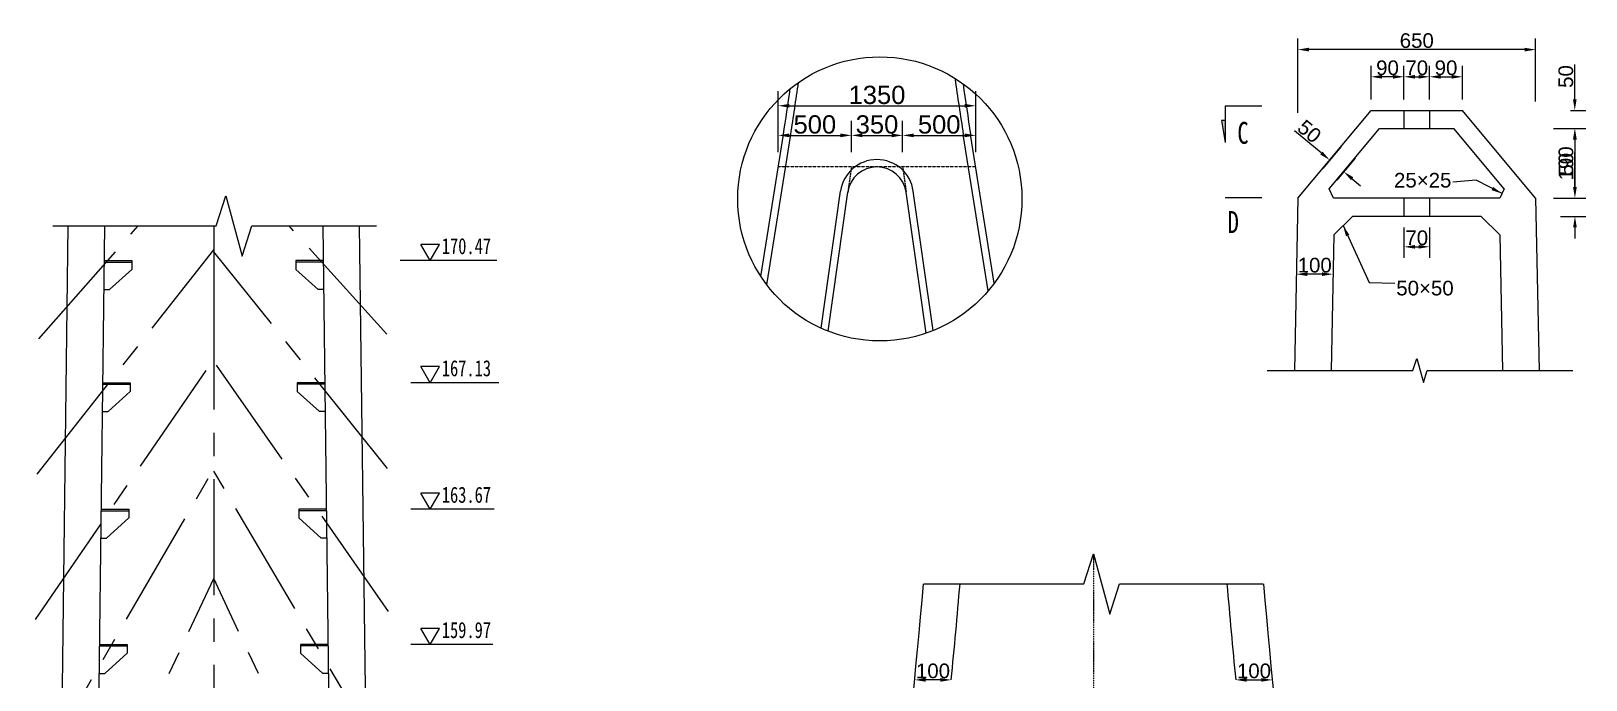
# Model space of a CAD drawing. Header units: millimetres. Extents: x 32645 to 210887, y 65210 to 90102.
# Drawn here: x 100527 to 121780, y 79065 to 87937 of the extents above; entities that cross this region are included whole.
import ezdxf

# ---------------------------------------------------------------- set-up
doc = ezdxf.new("R2010")
doc.units = ezdxf.units.MM
for name, pattern in [('CENTER', [50.8, 31.75, -6.35, 6.35, -6.35]), ('DASHDOT', [1, 0.5, -0.25, 0, -0.25]), ('DASHED', [0.75, 0.5, -0.25])]:
    doc.linetypes.add(name, pattern=pattern)
for name, color, linetype in [('1', 7, 'Continuous'), ('CX', 3, 'Continuous'), ('RED', 1, 'Continuous'), ('YC', 2, 'Continuous'), ('文本', 7, 'Continuous'), ('细实线', 7, 'Continuous')]:
    doc.layers.add(name, color=color, linetype=linetype)
doc.layers.add('中心线', color=1, linetype='CENTER', lineweight=15)
doc.styles.add('FS', font='', dxfattribs={"width": 0.7})
doc.styles.get("Standard").update_dxf_attribs({"font": 'arial.ttf'})
doc.styles.get('FS').set_extended_font_data('FangSong_GB2312')
doc.dimstyles.new('大样STANDARD', dxfattribs={"dimscale": 100, "dimtxt": 2, "dimasz": 1.5, "dimexe": 1.5, "dimexo": 1.5, "dimgap": 0.2, "dimtad": 1, "dimdec": 1, "dimlfac": 0.2, "dimdsep": 46, "dimtxsty": 'Standard', "dimcen": 0, "dimclrd": 4, "dimclre": 4, "dimclrt": 4, "dimadec": 0, "dimazin": 0, "dimtfac": 1, "dimtdec": 1, "dimtofl": 0, "dimtmove": 0, "dimatfit": 3, "dimfxl": 1, "dimtolj": 1, "dimtzin": 0, "dimarcsym": 0})
doc.dimstyles.new('局部STANDARD', dxfattribs={"dimscale": 100, "dimtxt": 2.5, "dimasz": 1.5, "dimexe": 2, "dimexo": 2, "dimgap": 0.2, "dimtad": 1, "dimdec": 1, "dimlfac": 0.5, "dimdsep": 46, "dimtxsty": 'Standard', "dimcen": 0, "dimclrd": 4, "dimclre": 4, "dimclrt": 4, "dimadec": 0, "dimazin": 0, "dimtfac": 1, "dimtdec": 1, "dimtofl": 0, "dimtmove": 0, "dimatfit": 3, "dimfxl": 1, "dimtolj": 1, "dimtzin": 0, "dimarcsym": 0})

# ---------------------------------------------------------------- blocks, each defined once
blk = doc.blocks.new('*D1103')
at = {"layer": '1', "color": 4, "lineweight": -2, "transparency": 16777216}
for p, q in [((110740, 86280), (110740, 86711)), ((110890, 86511), (111590, 86511)), ((111740, 86280), (111740, 86711))]:
    blk.add_line(p, q, dxfattribs=at)
at = {"layer": '1', "color": 4, "transparency": 16777216}
for points in [[(110890, 86536), (110890, 86486), (110740, 86511)], [(111590, 86536), (111590, 86486), (111740, 86511)]]:
    blk.add_solid(points, dxfattribs=at)
at = {"layer": 'DEFPOINTS', "color": 0, "transparency": 16777216}
for p in [(111740, 86511), (110740, 86080), (111740, 86080)]:
    blk.add_point(p, dxfattribs=at)
at = {"layer": '1', "color": 4, "transparency": 16777216, "insert": (111240, 86659), "char_height": 250, "attachment_point": 5}
blk.add_mtext('\\A1;500', dxfattribs=at)
blk = doc.blocks.new('*D1104')
at = {"layer": '1', "color": 4, "lineweight": -2, "transparency": 16777216}
for p, q in [((111740, 86280), (111740, 86711)), ((111890, 86511), (112290, 86511)), ((112440, 86280), (112440, 86711))]:
    blk.add_line(p, q, dxfattribs=at)
at = {"layer": '1', "color": 4, "transparency": 16777216}
for points in [[(111890, 86536), (111890, 86486), (111740, 86511)], [(112290, 86536), (112290, 86486), (112440, 86511)]]:
    blk.add_solid(points, dxfattribs=at)
at = {"layer": 'DEFPOINTS', "color": 0, "transparency": 16777216}
for p in [(112440, 86511), (111740, 86080), (112440, 86080)]:
    blk.add_point(p, dxfattribs=at)
at = {"layer": '1', "color": 4, "transparency": 16777216, "insert": (112090, 86659), "char_height": 250, "attachment_point": 5}
blk.add_mtext('\\A1;350', dxfattribs=at)
blk = doc.blocks.new('*D1105')
at = {"layer": '1', "color": 4, "lineweight": -2, "transparency": 16777216}
for p, q in [((112440, 86280), (112440, 86711)), ((112590, 86511), (113290, 86511)), ((113440, 86280), (113440, 86711))]:
    blk.add_line(p, q, dxfattribs=at)
at = {"layer": '1', "color": 4, "transparency": 16777216}
for points in [[(112590, 86536), (112590, 86486), (112440, 86511)], [(113290, 86536), (113290, 86486), (113440, 86511)]]:
    blk.add_solid(points, dxfattribs=at)
at = {"layer": 'DEFPOINTS', "color": 0, "transparency": 16777216}
for p in [(113440, 86511), (112440, 86080), (113440, 86080)]:
    blk.add_point(p, dxfattribs=at)
at = {"layer": '1', "color": 4, "transparency": 16777216, "insert": (112940, 86659), "char_height": 250, "attachment_point": 5}
blk.add_mtext('\\A1;500', dxfattribs=at)
blk = doc.blocks.new('*D1106')
at = {"layer": '1', "color": 4, "lineweight": -2, "transparency": 16777216}
for p, q in [((110740, 86280), (110740, 87116)), ((113440, 86280), (113440, 87116)), ((110890, 86916), (113290, 86916))]:
    blk.add_line(p, q, dxfattribs=at)
at = {"layer": '1', "color": 4, "transparency": 16777216}
for points in [[(110890, 86941), (110890, 86891), (110740, 86916)], [(113290, 86941), (113290, 86891), (113440, 86916)]]:
    blk.add_solid(points, dxfattribs=at)
at = {"layer": 'DEFPOINTS', "color": 0, "transparency": 16777216}
for p in [(113440, 86916), (110740, 86080), (113440, 86080)]:
    blk.add_point(p, dxfattribs=at)
at = {"layer": '1', "color": 4, "transparency": 16777216, "insert": (112090, 87063), "char_height": 250, "attachment_point": 5}
blk.add_mtext('\\A1;1350', dxfattribs=at)
blk = doc.blocks.new('*D1120')
at = {"layer": '1', "color": 4, "lineweight": -2, "transparency": 16777216}
for p, q in [((119293, 85253), (119293, 84837)), ((119643, 85253), (119643, 84837)), ((119443, 84987), (119493, 84987))]:
    blk.add_line(p, q, dxfattribs=at)
at = {"layer": '1', "color": 4, "transparency": 16777216}
for points in [[(119443, 85012), (119443, 84962), (119293, 84987)], [(119493, 85012), (119493, 84962), (119643, 84987)]]:
    blk.add_solid(points, dxfattribs=at)
at = {"layer": 'DEFPOINTS', "color": 0, "transparency": 16777216}
for p in [(119293, 85403), (119643, 85403), (119643, 84987)]:
    blk.add_point(p, dxfattribs=at)
at = {"layer": '1', "color": 4, "transparency": 16777216, "insert": (119468, 85109), "char_height": 200, "attachment_point": 5}
blk.add_mtext('\\A1;70', dxfattribs=at)
blk = doc.blocks.new('*D1121')
at = {"layer": '1', "color": 4, "lineweight": -2, "transparency": 16777216}
for p, q in [((117843, 86819), (117843, 87834)), ((121093, 86974), (121093, 87834)), ((120943, 87684), (117993, 87684))]:
    blk.add_line(p, q, dxfattribs=at)
at = {"layer": '1', "color": 4, "transparency": 16777216}
for points in [[(117993, 87709), (117993, 87659), (117843, 87684)], [(120943, 87709), (120943, 87659), (121093, 87684)]]:
    blk.add_solid(points, dxfattribs=at)
at = {"layer": 'DEFPOINTS', "color": 0, "transparency": 16777216}
for p in [(117843, 87684), (121093, 86824), (117843, 86669)]:
    blk.add_point(p, dxfattribs=at)
at = {"layer": '1', "color": 4, "transparency": 16777216, "insert": (119468, 87806), "char_height": 200, "attachment_point": 5}
blk.add_mtext('\\A1;650', dxfattribs=at)
blk = doc.blocks.new('*D1122')
at = {"layer": '1', "color": 4, "lineweight": -2, "transparency": 16777216}
for p, q in [((121628, 87003), (121628, 87479)), ((121571, 86853), (121778, 86853)), ((121571, 86603), (121778, 86603)), ((121628, 86453), (121628, 86303))]:
    blk.add_line(p, q, dxfattribs=at)
at = {"layer": '1', "color": 4, "transparency": 16777216}
for points in [[(121603, 87003), (121653, 87003), (121628, 86853)], [(121603, 86453), (121653, 86453), (121628, 86603)]]:
    blk.add_solid(points, dxfattribs=at)
at = {"layer": 'DEFPOINTS', "color": 0, "transparency": 16777216}
for p in [(121421, 86853), (121628, 86853), (121421, 86603)]:
    blk.add_point(p, dxfattribs=at)
at = {"layer": '1', "color": 4, "transparency": 16777216, "insert": (121506, 87316), "char_height": 200, "attachment_point": 5, "rotation": 90}
blk.add_mtext('\\A1;50', dxfattribs=at)
blk = doc.blocks.new('*D1123')
at = {"layer": '1', "color": 4, "lineweight": -2, "transparency": 16777216}
blk.add_line((118173, 84613), (117973, 84613), dxfattribs=at)
at = {"layer": '1', "color": 4, "transparency": 16777216}
for points in [[(117973, 84638), (117973, 84588), (117823, 84613)], [(118173, 84638), (118173, 84588), (118323, 84613)]]:
    blk.add_solid(points, dxfattribs=at)
at = {"layer": 'DEFPOINTS', "color": 0, "transparency": 16777216}
for p in [(117823, 84613), (117823, 84613), (118323, 84613)]:
    blk.add_point(p, dxfattribs=at)
at = {"layer": '1', "color": 4, "transparency": 16777216, "insert": (118073, 84735), "char_height": 200, "attachment_point": 5}
blk.add_mtext('\\A1;100', dxfattribs=at)
blk = doc.blocks.new('*D1124')
at = {"layer": '1', "color": 4, "lineweight": -2, "transparency": 16777216}
for p, q in [((121335, 86603), (121780, 86603)), ((121630, 86453), (121630, 85803)), ((121335, 85653), (121780, 85653))]:
    blk.add_line(p, q, dxfattribs=at)
at = {"layer": '1', "color": 4, "transparency": 16777216}
for points in [[(121605, 86453), (121655, 86453), (121630, 86603)], [(121605, 85803), (121655, 85803), (121630, 85653)]]:
    blk.add_solid(points, dxfattribs=at)
at = {"layer": 'DEFPOINTS', "color": 0, "transparency": 16777216}
for p in [(121185, 86603), (121185, 85653), (121630, 85653)]:
    blk.add_point(p, dxfattribs=at)
at = {"layer": '1', "color": 4, "transparency": 16777216, "insert": (121508, 86128), "char_height": 200, "attachment_point": 5, "rotation": 90}
blk.add_mtext('\\A1;190', dxfattribs=at)
blk = doc.blocks.new('*D1206')
at = {"layer": '1', "color": 4, "lineweight": -2, "transparency": 16777216}
for p, q in [((119293, 87003), (119293, 87462)), ((119643, 87003), (119643, 87462)), ((119443, 87312), (119493, 87312))]:
    blk.add_line(p, q, dxfattribs=at)
at = {"layer": '1', "color": 4, "transparency": 16777216}
for points in [[(119443, 87337), (119443, 87287), (119293, 87312)], [(119493, 87337), (119493, 87287), (119643, 87312)]]:
    blk.add_solid(points, dxfattribs=at)
at = {"layer": 'DEFPOINTS', "color": 0, "transparency": 16777216}
for p in [(119643, 87312), (119293, 86853), (119643, 86853)]:
    blk.add_point(p, dxfattribs=at)
at = {"layer": '1', "color": 4, "transparency": 16777216, "insert": (119468, 87434), "char_height": 200, "attachment_point": 5}
blk.add_mtext('\\A1;70', dxfattribs=at)
blk = doc.blocks.new('*D1232')
at = {"layer": '1', "color": 4, "lineweight": -2, "transparency": 16777216}
for p, q in [((117143, 79065), (117343, 79065)), ((116993, 78915), (116993, 78915))]:
    blk.add_line(p, q, dxfattribs=at)
at = {"layer": '1', "color": 4, "transparency": 16777216}
for points in [[(117143, 79090), (117143, 79040), (116993, 79065)], [(117343, 79090), (117343, 79040), (117493, 79065)]]:
    blk.add_solid(points, dxfattribs=at)
at = {"layer": 'DEFPOINTS', "color": 0, "transparency": 16777216}
for p in [(116993, 79065), (117493, 79065), (117493, 79065)]:
    blk.add_point(p, dxfattribs=at)
at = {"layer": '1', "color": 4, "transparency": 16777216, "insert": (117243, 79187), "char_height": 200, "attachment_point": 5}
blk.add_mtext('\\A1;100', dxfattribs=at)
blk = doc.blocks.new('*D1270')
at = {"layer": '1', "color": 4, "lineweight": -2, "transparency": 16777216}
for p, q in [((119643, 87003), (119643, 87462)), ((120093, 87003), (120093, 87462)), ((119793, 87312), (119943, 87312))]:
    blk.add_line(p, q, dxfattribs=at)
at = {"layer": '1', "color": 4, "transparency": 16777216}
for points in [[(119793, 87337), (119793, 87287), (119643, 87312)], [(119943, 87337), (119943, 87287), (120093, 87312)]]:
    blk.add_solid(points, dxfattribs=at)
at = {"layer": 'DEFPOINTS', "color": 0, "transparency": 16777216}
for p in [(120093, 87312), (119643, 86853), (120093, 86853)]:
    blk.add_point(p, dxfattribs=at)
at = {"layer": '1', "color": 4, "transparency": 16777216, "insert": (119868, 87434), "char_height": 200, "attachment_point": 5}
blk.add_mtext('\\A1;90', dxfattribs=at)
blk = doc.blocks.new('*D1271')
at = {"layer": '1', "color": 4, "lineweight": -2, "transparency": 16777216}
for p, q in [((118843, 87003), (118843, 87462)), ((119293, 87003), (119293, 87462)), ((119143, 87312), (118993, 87312))]:
    blk.add_line(p, q, dxfattribs=at)
at = {"layer": '1', "color": 4, "transparency": 16777216}
for points in [[(118993, 87337), (118993, 87287), (118843, 87312)], [(119143, 87337), (119143, 87287), (119293, 87312)]]:
    blk.add_solid(points, dxfattribs=at)
at = {"layer": 'DEFPOINTS', "color": 0, "transparency": 16777216}
for p in [(118843, 87312), (118843, 86853), (119293, 86853)]:
    blk.add_point(p, dxfattribs=at)
at = {"layer": '1', "color": 4, "transparency": 16777216, "insert": (119068, 87434), "char_height": 200, "attachment_point": 5}
blk.add_mtext('\\A1;90', dxfattribs=at)
blk = doc.blocks.new('*D1272')
at = {"layer": '1', "color": 4, "lineweight": -2, "transparency": 16777216}
for p, q in [((118163, 86271), (117797, 86575)), ((118434, 86361), (118182, 86059)), ((118626, 86201), (118374, 85899)), ((118585, 85918), (118700, 85822))]:
    blk.add_line(p, q, dxfattribs=at)
at = {"layer": '1', "color": 4, "transparency": 16777216}
for points in [[(118179, 86290), (118147, 86251), (118278, 86174)], [(118601, 85938), (118569, 85899), (118470, 86014)]]:
    blk.add_solid(points, dxfattribs=at)
at = {"layer": 'DEFPOINTS', "color": 0, "transparency": 16777216}
for p in [(118530, 86476), (118722, 86316), (118278, 86174)]:
    blk.add_point(p, dxfattribs=at)
at = {"layer": '1', "color": 4, "transparency": 16777216, "insert": (118000, 86565), "char_height": 200, "attachment_point": 5, "rotation": 320.1944}
blk.add_mtext('\\A1;50', dxfattribs=at)
blk = doc.blocks.new('*D1286')
at = {"layer": '1', "color": 4, "lineweight": -2, "ltscale": 2, "transparency": 16777216}
for p, q in [((121630, 85803), (121630, 86279)), ((121433, 85653), (121780, 85653)), ((121433, 85403), (121780, 85403)), ((121630, 85253), (121630, 85103))]:
    blk.add_line(p, q, dxfattribs=at)
at = {"layer": '1', "color": 4, "ltscale": 2, "transparency": 16777216}
for points in [[(121605, 85803), (121655, 85803), (121630, 85653)], [(121605, 85253), (121655, 85253), (121630, 85403)]]:
    blk.add_solid(points, dxfattribs=at)
at = {"layer": 'DEFPOINTS', "color": 0, "ltscale": 2, "transparency": 16777216}
for p in [(121283, 85653), (121630, 85653), (121283, 85403)]:
    blk.add_point(p, dxfattribs=at)
at = {"layer": '1', "color": 4, "ltscale": 2, "transparency": 16777216, "insert": (121508, 86116), "char_height": 200, "attachment_point": 5, "rotation": 90}
blk.add_mtext('\\A1;50', dxfattribs=at)
blk = doc.blocks.new('*D1290')
at = {"layer": '1', "color": 4, "lineweight": -2, "transparency": 16777216}
for p, q in [((112955, 79065), (112755, 79065)), ((113105, 78915), (113105, 78915))]:
    blk.add_line(p, q, dxfattribs=at)
at = {"layer": '1', "color": 4, "transparency": 16777216}
for points in [[(112755, 79090), (112755, 79040), (112605, 79065)], [(112955, 79090), (112955, 79040), (113105, 79065)]]:
    blk.add_solid(points, dxfattribs=at)
at = {"layer": 'DEFPOINTS', "color": 0, "transparency": 16777216}
for p in [(112605, 79065), (112605, 79065), (113105, 79065)]:
    blk.add_point(p, dxfattribs=at)
at = {"layer": '1', "color": 4, "transparency": 16777216, "insert": (112855, 79187), "char_height": 200, "attachment_point": 5}
blk.add_mtext('\\A1;100', dxfattribs=at)

msp = doc.modelspace()

# ---------------------------------------------------------------- hatches: boundary and pattern name
at = {"layer": '细实线', "ltscale": 10}
msp.add_hatch(color=256, dxfattribs=at).paths.add_polyline_path([(116798.20389, 86714.51573), (116848.20389, 86714.51573), (116848.20389, 86414.51573)])

# ---------------------------------------------------------------- linework, layer by layer
at = {"layer": '1', "color": 1}
for p, q in [((118843.186, 86852.83117), (120093.186, 86852.83117)), ((118843.186, 86852.83117), (120093.186, 86852.83117)), ((119293.186, 86852.83117), (119293.186, 86602.83117)), ((119643.186, 86852.83117), (119643.186, 86602.83117)), ((118960.27973, 86602.83117), (119976.09226, 86602.83117)), ((120605.05827, 85652.85867), (118331.31372, 85652.85867)), ((120474.57691, 85652.85867), (118461.79508, 85652.85867)), ((119293.186, 85652.85867), (119293.186, 85402.85867)), ((119293.186, 85652.85867), (119293.186, 85402.85867)), ((119643.186, 85652.85867), (119643.186, 85402.85867)), ((119643.186, 85652.85867), (119643.186, 85402.85867)), ((120348.13191, 85402.85867), (118588.24008, 85402.85867)), ((120348.13191, 85402.85867), (118588.24008, 85402.85867))]:
    msp.add_line(p, q, dxfattribs=at)
at = {"layer": '1', "color": 4, "linetype": 'DASHED'}
for p, q in [((113439.89428, 86080.33955), (110739.89428, 86080.33955)), ((111739.89428, 86080.33955), (111690.66192, 85733.81945)), ((112439.89428, 86080.33955), (112489.12425, 85733.83629))]:
    msp.add_line(p, q, dxfattribs=at)
at = {"layer": '1', "color": 1, "linetype": 'DASHDOT'}
msp.add_line((115048.93393, 80790.42137), (115048.93393, 68326.21028), dxfattribs=at)
at = {"layer": '1', "color": 1}
for centre, radius, start, end in [((71303.14179, 92784.37241), 40000, 350.995220875, 351.902543106), ((71403.14179, 92784.37241), 40000, 350.995220875, 352.024622046), ((152776.64677, 92784.37241), 40000, 187.893239428, 189.004779125), ((152876.64677, 92784.37241), 40000, 188.000349859, 189.004779125), ((112088.62461, 85677.1872), 502.15924, 8.073421384, 171.926578616), ((112089.89428, 85677.09792), 403.24163, 8.088680717, 172.27212915), ((13082.10377, 88826.42763), 100000, 351.0129826643, 355.1535853832), ((13582.10377, 88826.42763), 100000, 354.3984964797, 355.1535853832), ((216515.76409, 88826.42763), 100000, 184.8464146168, 185.6015035203), ((217015.76409, 88826.42763), 100000, 184.8464146168, 188.9870173357)]:
    msp.add_arc(centre, radius, start, end, dxfattribs=at)
at = {"layer": 'CX', "color": 1, "linetype": 'Continuous'}
for p, q in [((117843.186, 85652.83117), (118843.186, 86852.83117)), ((117843.186, 85652.83117), (118843.186, 86852.83117)), ((121093.186, 85652.83117), (120093.186, 86852.83117)), ((121093.186, 85652.83117), (120093.186, 86852.83117)), ((110502.29674, 84581.01717), (110810.15334, 86523.69844)), ((110583.96112, 84465.31304), (110910.15334, 86523.69844)), ((113608.6746, 84384.24308), (113269.63522, 86523.69844)), ((113692.00967, 84489.40449), (113369.63522, 86523.69844)), ((118272.77973, 85777.83117), (118960.27973, 86602.83117)), ((120663.59226, 85777.83117), (119976.09226, 86602.83117)), ((111325.6618, 83874.00968), (111591.44232, 85747.71143)), ((111420.71971, 83833.84167), (111690.66192, 85733.81945)), ((112762.95321, 83806.50167), (112489.12425, 85733.83629)), ((112856.21208, 83841.40675), (112585.8069, 85747.71143)), ((117843.186, 85652.83117), (117796.5461, 83295.5951)), ((118331.3266, 85652.83117), (118272.77973, 85777.83117)), ((120663.59226, 85777.83117), (120605.04539, 85652.83117)), ((121093.186, 85652.83117), (121139.82589, 83295.5951)), ((118588.24008, 85402.85867), (118333.29362, 85152.85867)), ((120603.07837, 85152.85867), (120348.13191, 85402.85867)), ((118333.29362, 85152.85867), (118296.5461, 83295.5951)), ((120603.07837, 85152.85867), (120639.82589, 83295.5951))]:
    msp.add_line(p, q, dxfattribs=at)
at = {"layer": 'CX', "color": 3}
msp.add_circle((112128.95444, 85642.44625), 1942.33029, dxfattribs=at)
at = {"layer": 'RED', "linetype": 'Continuous'}
for p, q in [((100801.93358, 66479.98706), (101035.08934, 85272.34101)), ((101436.16258, 77298.84418), (101535.08934, 85272.34101)), ((104513.41448, 85272.34101), (104612.34124, 77298.84418)), ((105013.41448, 85272.34101), (105246.57024, 66479.98706))]:
    msp.add_line(p, q, dxfattribs=at)
at = {"layer": 'YC', "ltscale": 2}
for p, q in [((101529.21469, 84798.84442), (101904.21469, 84798.84442)), ((101529.21469, 84778.84442), (101904.21469, 84778.84442)), ((101904.21469, 84678.84442), (101599.31394, 84403.84442)), ((101904.21469, 84798.84442), (101904.21469, 84778.84442)), ((101904.21469, 84778.84442), (101904.21469, 84678.84442)), ((104519.28912, 84798.84442), (104144.28912, 84798.84442)), ((104144.28912, 84798.84442), (104144.28912, 84778.84442)), ((104519.28912, 84778.84442), (104144.28912, 84778.84442)), ((104144.28912, 84778.84442), (104144.28912, 84678.84442)), ((104144.28912, 84678.84442), (104449.18987, 84403.84442)), ((101524.31394, 84403.84442), (101599.31394, 84403.84442)), ((104524.18987, 84403.84442), (104449.18987, 84403.84442)), ((101508.12288, 83128.84442), (101883.12288, 83128.84442)), ((101508.12288, 83108.84442), (101883.12288, 83108.84442)), ((101883.12288, 83128.84442), (101883.12288, 83108.84442)), ((101883.12288, 83108.84442), (101883.12288, 83008.84442)), ((104540.38094, 83128.84442), (104165.38094, 83128.84442)), ((104165.38094, 83128.84442), (104165.38094, 83108.84442)), ((104540.38094, 83108.84442), (104165.38094, 83108.84442)), ((104165.38094, 83108.84442), (104165.38094, 83008.84442)), ((101883.12288, 83008.84442), (101578.22213, 82733.84442)), ((104165.38094, 83008.84442), (104470.28168, 82733.84442)), ((101503.22213, 82733.84442), (101578.22213, 82733.84442)), ((104545.28168, 82733.84442), (104470.28168, 82733.84442)), ((101487.03107, 81398.84442), (101862.03107, 81398.84442)), ((101487.03107, 81378.84442), (101862.03107, 81378.84442)), ((101862.03107, 81278.84442), (101557.13032, 81003.84442)), ((101862.03107, 81398.84442), (101862.03107, 81378.84442)), ((101862.03107, 81378.84442), (101862.03107, 81278.84442)), ((104561.47275, 81398.84442), (104186.47275, 81398.84442)), ((104186.47275, 81398.84442), (104186.47275, 81378.84442)), ((104561.47275, 81378.84442), (104186.47275, 81378.84442)), ((104186.47275, 81378.84442), (104186.47275, 81278.84442)), ((104186.47275, 81278.84442), (104491.37349, 81003.84442)), ((101482.13032, 81003.84442), (101557.13032, 81003.84442)), ((104566.37349, 81003.84442), (104491.37349, 81003.84442)), ((101464.07821, 79548.84442), (101839.07821, 79548.84442)), ((101464.07821, 79528.84442), (101839.07821, 79528.84442)), ((101839.07821, 79548.84442), (101839.07821, 79528.84442)), ((101839.07821, 79528.84442), (101839.07821, 79428.84442)), ((104584.4256, 79548.84442), (104209.4256, 79548.84442)), ((104209.4256, 79548.84442), (104209.4256, 79528.84442)), ((104584.4256, 79528.84442), (104209.4256, 79528.84442)), ((104209.4256, 79528.84442), (104209.4256, 79428.84442)), ((101839.07821, 79428.84442), (101534.17747, 79153.84442)), ((104209.4256, 79428.84442), (104514.32634, 79153.84442)), ((101459.17747, 79153.84442), (101534.17747, 79153.84442)), ((104589.32634, 79153.84442), (104514.32634, 79153.84442))]:
    msp.add_line(p, q, dxfattribs=at)
at = {"layer": '中心线', "ltscale": 50}
for p, q in [((100633.49124, 83727.07688), (101991.13451, 85272.34101)), ((103024.25191, 85272.34101), (103024.25191, 84348.84442)), ((105389.89853, 83790.53406), (104056.60986, 85272.34101)), ((100610.5256, 81876.04631), (103024.25191, 84947.4245)), ((105400.01006, 81957.27646), (103024.25191, 84919.7393)), ((103024.25191, 84348.84442), (103024.25191, 65209.69043)), ((100585.90245, 79891.42104), (103024.25191, 83451.07438)), ((105412.11352, 79999.75975), (103060.83958, 83368.72801)), ((100558.67694, 77697.04493), (103024.25191, 81950.89827)), ((105420.44768, 77849.94591), (103024.25191, 81921.29065)), ((100526.80914, 75128.50016), (103024.25191, 80451.26087)), ((105521.69468, 75128.50016), (103024.25191, 80451.26087))]:
    msp.add_line(p, q, dxfattribs=at)
at = {"layer": '细实线', "ltscale": 10}
for p, q in [((116848.20389, 86714.51573), (116798.20389, 86714.51573)), ((116798.20389, 86714.51573), (116848.20389, 86414.51573)), ((116848.20389, 86914.51573), (116848.20389, 86414.51573)), ((116848.20389, 86914.51573), (117348.20389, 86914.51573)), ((116848.20389, 85660.25694), (117348.20389, 85660.25694)), ((105982.66591, 84798.84442), (105855.64885, 85018.84442)), ((106109.68296, 85018.84442), (105855.64885, 85018.84442)), ((105982.66591, 84798.84442), (106109.68296, 85018.84442)), ((106720.56176, 84798.84442), (105570.79553, 84798.84442)), ((106891.15031, 84798.84442), (105719.56487, 84798.84442)), ((105982.66591, 83128.84442), (105855.64885, 83348.84442)), ((106109.68296, 83348.84442), (105855.64885, 83348.84442)), ((105982.66591, 83128.84442), (106109.68296, 83348.84442)), ((106921.32908, 83128.84442), (105719.56487, 83128.84442)), ((105982.66591, 81398.84442), (105855.64885, 81618.84442)), ((106109.68296, 81618.84442), (105855.64885, 81618.84442)), ((105982.66591, 81398.84442), (106109.68296, 81618.84442)), ((106857.26335, 81398.84442), (105719.56487, 81398.84442)), ((105982.66591, 79548.84442), (105855.64885, 79768.84442)), ((106109.68296, 79768.84442), (105855.64885, 79768.84442)), ((105982.66591, 79548.84442), (106109.68296, 79768.84442)), ((106838.95957, 79548.84442), (105719.56487, 79548.84442))]:
    msp.add_line(p, q, dxfattribs=at)
at = {"layer": '细实线', "color": 4}
for p, q in [((103055.20876, 85272.34101), (103186.45876, 85684.84101)), ((103186.45876, 85684.84101), (103411.45876, 84859.84101)), ((100823.21392, 85272.34101), (103055.20876, 85272.34101)), ((103411.45876, 84859.84101), (103542.70876, 85272.34101)), ((103542.70876, 85272.34101), (105246.57024, 85272.34101))]:
    msp.add_line(p, q, dxfattribs=at)
for points in [[(100823.21392, 85272.34101), (103055.20876, 85272.34101), (103186.45876, 85684.84101), (103411.45876, 84859.84101), (103542.70876, 85272.34101), (105246.57024, 85272.34101)], [(117425.18066, 83295.5951), (119415.686, 83295.5951), (119468.186, 83460.5951), (119558.186, 83130.5951), (119610.686, 83295.5951), (121601.19133, 83295.5951)], [(112732.44003, 80377.92137), (114917.68393, 80377.92137), (115048.93393, 80790.42137), (115273.93393, 79965.42137), (115405.18393, 80377.92137), (117365.42783, 80377.92137)]]:
    msp.add_lwpolyline(points, dxfattribs=at)

# ---------------------------------------------------------------- texts
at = {"layer": '1', "color": 4, "char_height": 200}
for s, insert, attachment_point in [('25×25', (119941.39281, 85998.02585), 3), ('50×50', (119187.98326, 84522.48175), 1)]:
    msp.add_mtext(s, dxfattribs=dict(at, insert=insert, attachment_point=attachment_point))
at = {"layer": '文本', "style": 'FS', "width": 0.75}
for s, height, p in [('C', 300, (117015.83698, 86395.6519)), ('D', 300, (116883.44702, 85175.27255)), ('170.47', 220, (106140.70729, 84886.84442)), ('167.13', 220, (106140.70729, 83216.84442)), ('163.67', 220, (106140.70729, 81486.84442)), ('159.97', 220, (106140.70729, 79636.84442))]:
    msp.add_text(s, height=height, dxfattribs=at).set_placement(p)

# ---------------------------------------------------------------- dimensions: what is measured, and where the dimension line sits
at = {"layer": '1', "color": 1}
for base, p1, p2, dimstyle, picture, middle in [((117843.186, 87683.73781), (121093.186, 86823.95735), (117843.186, 86669.4752), '大样STANDARD', '*D1121', (119468.186, 87805.8524)), ((119643.186, 87311.52089), (119293.186, 86852.83117), (119643.186, 86852.83117), '大样STANDARD', '*D1206', (119468.186, 87433.63549)), ((113439.89428, 86915.55021), (110739.89428, 86080.33955), (113439.89428, 86080.33955), '局部STANDARD', '*D1106', (112089.89428, 87063.27872)), ((111739.89428, 86511.35748), (110739.89428, 86080.33955), (111739.89428, 86080.33955), '局部STANDARD', '*D1103', (111239.89428, 86659.00072)), ((112439.89428, 86511.35748), (111739.89428, 86080.33955), (112439.89428, 86080.33955), '局部STANDARD', '*D1104', (112089.89428, 86659.08599)), ((113439.89428, 86511.35748), (112439.89428, 86080.33955), (113439.89428, 86080.33955), '局部STANDARD', '*D1105', (112939.89428, 86659.00072)), ((119643.186, 84987.01915), (119293.186, 85402.83117), (119643.186, 85402.83117), '大样STANDARD', '*D1120', (119468.186, 85109.13374)), ((117822.61356, 84613.0754), (118322.61356, 84613.0754), (117822.61356, 84613.0754), '大样STANDARD', '*D1123', (118072.61356, 84735.19)), ((117493.1016, 79065.28728), (116993.1016, 79065.28728), (117493.1016, 79065.28728), '大样STANDARD', '*D1232', (117243.1016, 79187.40188))]:
    dim = msp.add_linear_dim(base=base, p1=p1, p2=p2, dimstyle=dimstyle, dxfattribs=at)
    dim.commit()
    dim.dimension.update_dxf_attribs({"geometry": picture, "text_midpoint": middle})
at = {"layer": '1', "color": 2}
for base, p1, p2, picture, middle in [((118843.186, 87311.52089), (119293.186, 86852.83117), (118843.186, 86852.83117), '*D1271', (119068.186, 87433.63549)), ((120093.186, 87311.52089), (119643.186, 86852.83117), (120093.186, 86852.83117), '*D1270', (119868.186, 87433.63549))]:
    dim = msp.add_linear_dim(base=base, p1=p1, p2=p2, dimstyle='大样STANDARD', override={"dimtmove": 1}, dxfattribs=at)
    dim.commit()
    dim.dimension.update_dxf_attribs({"geometry": picture, "text_midpoint": middle})
at = {"layer": '1', "color": 1}
for base, p1, p2, angle, picture, middle in [((121627.98078, 86852.83117), (121420.87493, 86602.83117), (121420.87493, 86852.83117), 90, '*D1122', (121505.86618, 87315.73703)), ((121629.9774, 85652.83117), (121185.37273, 86602.83117), (121185.37273, 85652.83117), 90, '*D1124', (121507.86281, 86127.83117)), ((112604.76627, 79065.28728), (113104.76627, 79065.28728), (112604.76627, 79065.28728), 180, '*D1290', (112854.76627, 79187.40188))]:
    dim = msp.add_linear_dim(base=base, p1=p1, p2=p2, angle=angle, dimstyle='大样STANDARD', dxfattribs=at)
    dim.commit()
    dim.dimension.update_dxf_attribs({"geometry": picture, "text_midpoint": middle})
at = {"layer": '1', "color": 2}
dim = msp.add_aligned_dim(p1=(118721.62674, 86316.44758), p2=(118529.57142, 86476.49368), distance=393.13289, dimstyle='大样STANDARD', dxfattribs=at)
dim.commit()
dim.dimension.update_dxf_attribs({"geometry": '*D1272', "text_midpoint": (118000.45561, 86564.63678)})
at = {"layer": '1', "color": 2, "ltscale": 2}
dim = msp.add_linear_dim(base=(121629.9774, 85652.83117), p1=(121282.76622, 85402.83117), p2=(121282.76622, 85652.83117), angle=90, dimstyle='大样STANDARD', dxfattribs=at)
dim.commit()
dim.dimension.update_dxf_attribs({"geometry": '*D1286', "text_midpoint": (121507.86281, 86115.73703)})

# ---------------------------------------------------------------- leaders
at = {"layer": '1', "color": 1, "annotation_type": 0, "has_hookline": 1}
for points, hookline_direction in [([(120634.31883, 85715.33117), (120279.1584, 85898.02585), (119961.39281, 85873.02585)], 1), ([(118460.76685, 85277.85867), (118815.92728, 84497.26412), (119167.98326, 84490.95972)], 0)]:
    msp.add_leader(points, dimstyle='大样STANDARD', override={"dimgap": 0.2, "dimtad": 0}, dxfattribs=dict(at, hookline_direction=hookline_direction))

doc.saveas('drawing.dxf')
